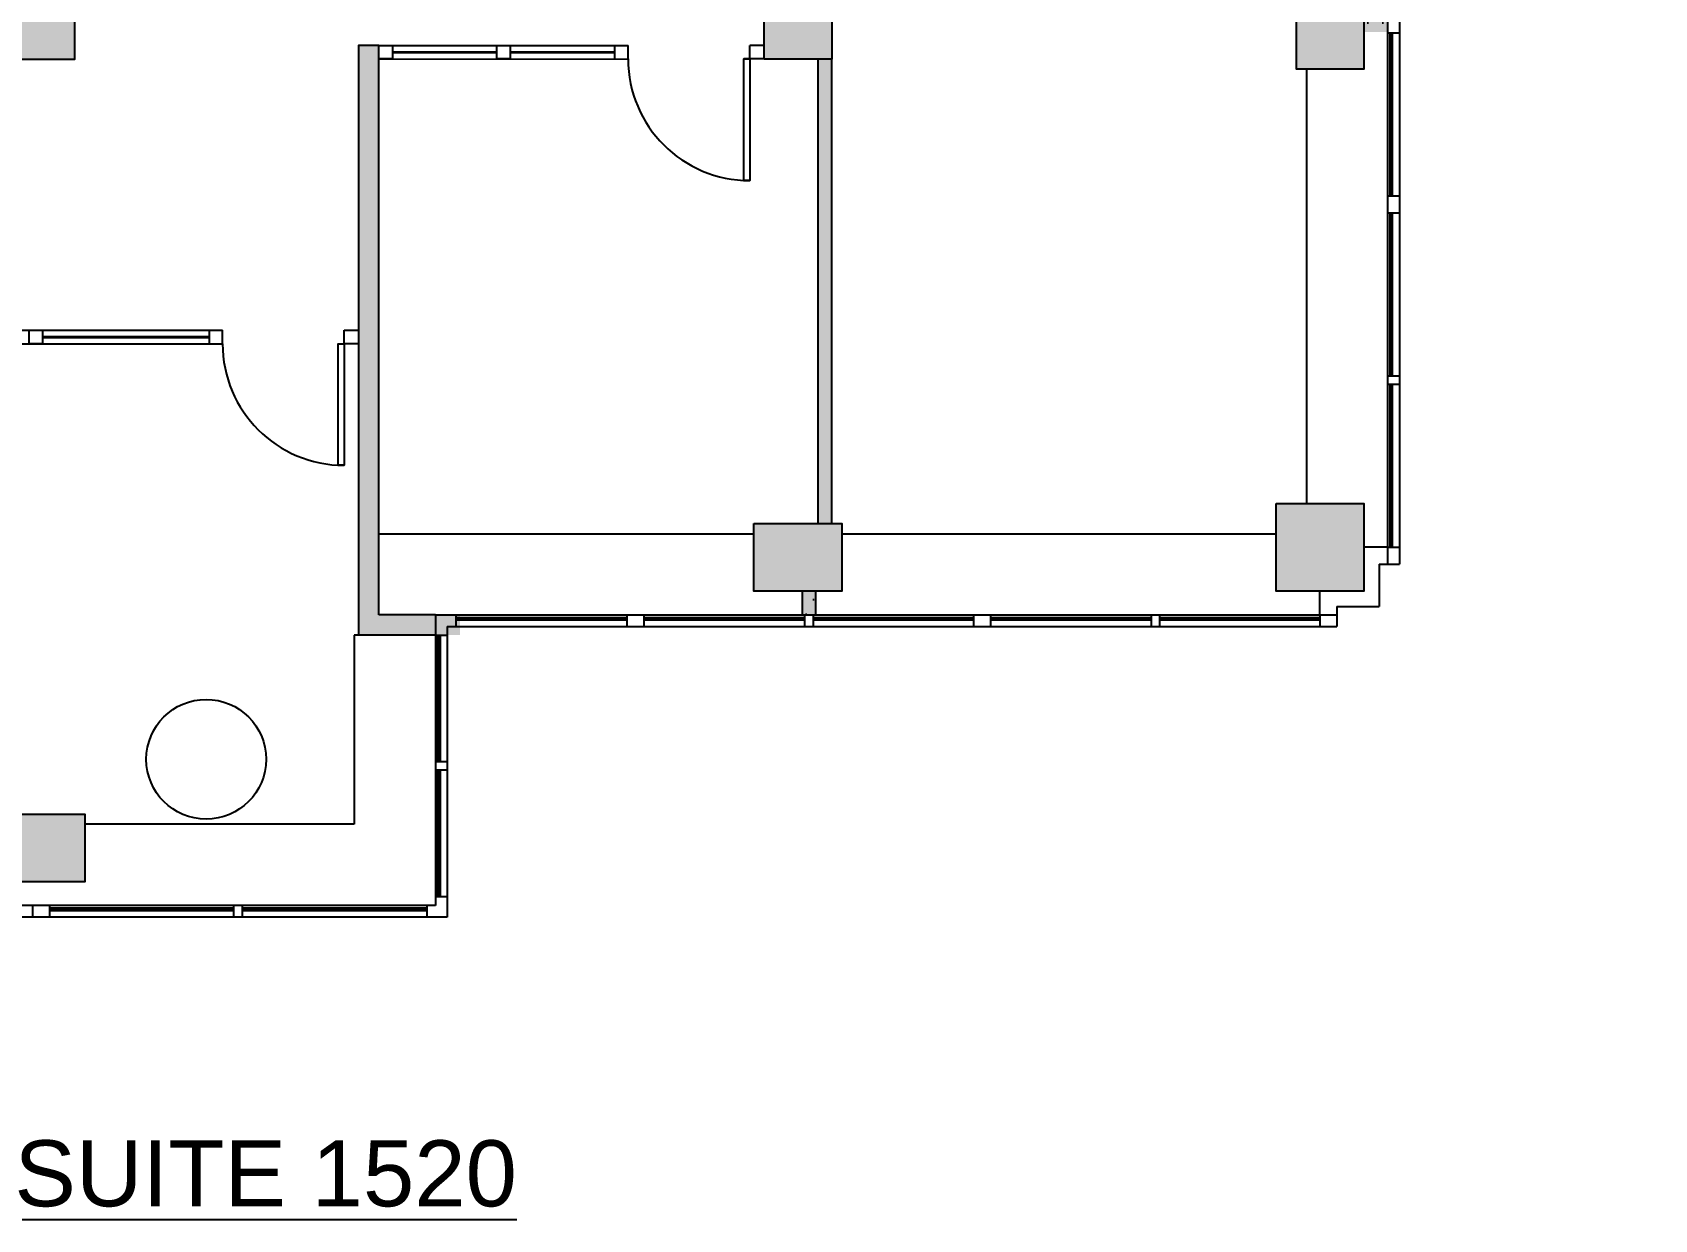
# Model space of a CAD drawing. Header units: inches. Extents: x 0 to 8116, y 4 to 1630.
# Drawn here: x 7590.9 to 8070.9, y 10.4 to 361.8 of the extents above; entities that cross this region are included whole.
import ezdxf

# ---------------------------------------------------------------- set-up
doc = ezdxf.new("R2010")
doc.units = ezdxf.units.IN
doc.header["$MEASUREMENT"] = 0
doc.layers.add('0-BACKGROUND', color=7, linetype='Continuous')
doc.layers.add('CM4800', color=7, linetype='Continuous')
doc.styles.add('ARCH-STYLE', font='arial.ttf')

# ---------------------------------------------------------------- blocks, each defined once
blk = doc.blocks.new('CM4830NA36SQ')
blk.add_circle((0.45, 0.45), 0.45)
blk = doc.blocks.new('1520_block')
at = {"layer": '0-BACKGROUND'}
h = blk.add_hatch(color=253, dxfattribs=at)
h.paths.add_polyline_path([(1107.5, 36.5), (1081.5, 36.5), (1081.5, 10.5), (1107.5, 10.5)])
h.paths.add_polyline_path([(927, 30.5), (927, 10.5), (953, 10.5), (953, 30.5)])
h.paths.add_polyline_path([(1107.5, 191), (1087.5, 191), (1087.5, 165), (1107.5, 165)])
h.paths.add_polyline_path([(1193.5, 410), (1173.5, 410), (1173.5, 384), (1193.5, 384)])
h.paths.add_polyline_path([(1173.5, 603), (1193.5, 603), (1193.5, 629), (1173.5, 629)])
h = blk.add_hatch(color=253, dxfattribs=at)
h.paths.add_polyline_path([(726, 168), (726, 188), (706, 188), (706, 168)])
h.paths.add_polyline_path([(950, 188), (930, 188), (930, 168), (950, 168)])
h.paths.add_polyline_path([(956, 413), (924, 413), (924, 381), (956, 381)])
h.paths.add_polyline_path([(706, 407), (706, 387), (726, 387), (726, 407)])
h.paths.add_polyline_path([(472.5, 407), (472.5, 387), (492.5, 387), (492.5, 407)])
h.paths.add_polyline_path([(220, 380), (252, 380), (252, 414), (220, 414)])
at = {"layer": '0-BACKGROUND', "true_color": 0xbfbfbf}
h = blk.add_hatch(color=9, dxfattribs=at)
h.dxf.hatch_style = 1
h.paths.add_polyline_path([(1114.5, 180), (1107.5, 180), (1107.5, 176), (1114.5, 176)])
h.paths.add_polyline_path([(945.25, 10.5), (941.25, 10.5), (941.25, 3.5), (945.25, 3.5)])
h = blk.add_hatch(dxfattribs=at)
h.set_pattern_fill('DOTS', color=9, scale=70)
h.set_pattern_definition([(0, (-25937.6947, -545.4014), (2.1875, 4.375), [0, -4.375])])
h.paths.add_polyline_path([(945.25, 10.5), (941.25, 10.5), (941.25, 3.5), (945.25, 3.5)])
h.paths.add_polyline_path([(1114.5, 180), (1107.5, 180), (1107.5, 176), (1114.5, 176)])
at = {"layer": '0-BACKGROUND'}
h = blk.add_hatch(color=253, dxfattribs=at)
h.paths.add_polyline_path([(815.999, 172.01), (809.999, 172.01), (810, -2.5), (840, -2.5), (840, 3.5), (816, 3.5)])
h.paths.add_polyline_path([(365.75, 172), (361.75, 172), (361.75, 3.5), (365.75, 3.5)])
h.paths.add_polyline_path([(251, 168), (247, 168), (247, 30.5), (251, 30.5)])
blk.add_hatch(color=253, dxfattribs=at).paths.add_polyline_path([(950, 168), (946, 168), (946, 30.5), (950, 30.5)])
h = blk.add_hatch(color=253, dxfattribs=at)
h.paths.add_polyline_path([(6, 30.497), (6, 10.497), (26, 10.497), (26, 30.497)])
h.paths.add_polyline_path([(262, 10.5), (262, 30.5), (236, 30.5), (236, 10.5)])
h.paths.add_polyline_path([(469.5, -55.5), (469.5, -75.5), (495.5, -75.5), (495.5, -55.5)])
h.paths.add_polyline_path([(729, -75.5), (729, -55.5), (703, -55.5), (703, -75.5)])
at = {"layer": '0-BACKGROUND', "color": 2}
for p, q in [((1114.5, 294.5), (1114.5, 23.5)), ((1118, 291), (1118, 18.5)), ((1114.5, 175.75), (1118, 175.75)), ((1115.25, 127.5), (1115.25, 175.75)), ((1115.5, 127.5), (1115.5, 175.75)), ((1115.75, 127.5), (1115.75, 175.75)), ((1116, 127.5), (1116, 175.75)), ((816, 168.007), (889.766, 168.031)), ((820, 172.008), (889.766, 172.031)), ((820, 170.156), (850.883, 170.156)), ((820, 169.882), (850.883, 169.926)), ((854.883, 170.156), (885.766, 170.156)), ((854.883, 169.906), (885.766, 169.906)), ((885.766, 172.031), (885.766, 168.031)), ((889.766, 168.031), (889.766, 172.031)), ((930, 168.031), (924.016, 168.031)), ((930, 172.031), (925.766, 172.031)), ((925.766, 168.031), (925.766, 172.031)), ((1090.5, 165), (1090.5, 36.5)), ((1114.5, 127.5), (1118, 127.5)), ((1114.5, 122.5), (1118, 122.5)), ((1115.25, 74.25), (1115.25, 122.5)), ((1115.5, 74.25), (1115.5, 122.5)), ((1115.75, 74.25), (1115.75, 122.5)), ((1116, 74.25), (1116, 122.5)), ((652, 87.723), (769.766, 87.75)), ((765.766, 87.75), (765.766, 83.75)), ((769.766, 83.75), (769.766, 87.75)), ((652, 83.721), (769.766, 83.75)), ((716.508, 85.875), (729.6, 85.875)), ((716.508, 85.625), (729.6, 85.625)), ((729.6, 85.875), (765.766, 85.875)), ((729.6, 85.625), (765.766, 85.625)), ((1114.5, 74.25), (1118, 74.25)), ((1114.5, 71.75), (1118, 71.75)), ((1115.25, 23.5), (1115.25, 71.75)), ((1115.5, 23.5), (1115.5, 71.75)), ((1115.75, 23.5), (1115.75, 71.75)), ((1116, 23.5), (1116, 71.75)), ((816, 27.5), (927, 27.5)), ((953, 27.5), (1081.5, 27.5)), ((1114.5, 23.5), (1118, 23.5)), ((1114.5, 18.5), (1118, 18.5)), ((832.75, 3.5), (832.75, -82.5)), ((832.75, 3.5), (1094.5, 3.5)), ((836.25, 0), (836.25, -86)), ((836.25, 0), (1099.5, 0)), ((838.75, 3.5), (838.75, 0)), ((838.75, 2.75), (889.5, 2.75)), ((838.75, 2.5), (889.5, 2.5)), ((838.75, 2.25), (889.5, 2.25)), ((838.75, 2), (889.5, 2)), ((889.5, 0), (889.5, 3.5)), ((894.5, 0), (894.5, 3.5)), ((894.5, 2.75), (942, 2.75)), ((894.5, 2.5), (942, 2.5)), ((894.5, 2.25), (942, 2.25)), ((894.5, 2), (942, 2)), ((942, 3.5), (942, 0)), ((944.5, 3.5), (944.5, 0)), ((944.5, 2.75), (992, 2.75)), ((944.5, 2.5), (992, 2.5)), ((944.5, 2.25), (992, 2.25)), ((944.5, 2), (992, 2)), ((992, 3.5), (992, 0)), ((997, 3.5), (997, 0)), ((997, 2.75), (1044.5, 2.75)), ((997, 2.5), (1044.5, 2.5)), ((997, 2.25), (1044.5, 2.25)), ((997, 2), (1044.5, 2)), ((1044.5, 3.5), (1044.5, 0)), ((1047, 3.5), (1047, 0)), ((1047, 2.75), (1094.5, 2.75)), ((1047, 2.5), (1094.5, 2.5)), ((1047, 2.25), (1094.5, 2.25)), ((1047, 2), (1094.5, 2)), ((1094.5, 3.5), (1094.5, 0)), ((1099.5, 3.5), (1099.5, 0)), ((808.75, -2.5), (808.75, -58.5)), ((832.75, -2.5), (836.25, -2.5)), ((833.5, -40), (833.5, -2.5)), ((833.75, -40), (833.75, -2.5)), ((834, -40), (834, -2.5)), ((834.25, -40), (834.25, -2.5)), ((836.25, -40), (832.75, -40)), ((836.25, -42.5), (832.75, -42.5)), ((833.5, -80), (833.5, -42.5)), ((833.75, -80), (833.75, -42.5)), ((834, -80), (834, -42.5)), ((834.25, -80), (834.25, -42.5)), ((808.75, -58.5), (729, -58.5)), ((836.25, -80), (832.75, -80)), ((836.25, -86), (362.25, -86)), ((832.75, -82.5), (365.75, -82.5)), ((713.5, -82.5), (713.5, -86)), ((718.5, -82.5), (718.5, -86)), ((718.5, -83.25), (773.125, -83.25)), ((718.5, -83.5), (773.125, -83.5)), ((718.5, -83.75), (773.125, -83.75)), ((718.5, -84), (773.125, -84)), ((773.125, -86), (773.125, -82.5)), ((775.625, -86), (775.625, -82.5)), ((775.625, -83.25), (830.25, -83.25)), ((775.625, -83.5), (830.25, -83.5)), ((775.625, -83.75), (830.25, -83.75)), ((775.625, -84), (830.25, -84)), ((830.25, -82.5), (830.25, -86))]:
    blk.add_line(p, q, dxfattribs=at)
at = {"layer": '0-BACKGROUND'}
for p, q in [((946, 30.5), (946, 168)), ((950, 30.5), (950, 168)), ((1114.5, 23.5), (1107.5, 23.5)), ((1114.5, 23.5), (1114.5, 18.5)), ((1112, 18.5), (1114.5, 18.5)), ((1112, 18.5), (1112, 6)), ((941.25, 10.5), (941.25, 3.5)), ((945.25, 10.5), (945.25, 3.5)), ((1094.5, 3.5), (1094.5, 10.5)), ((1099.5, 6), (1099.5, 3.5)), ((1099.5, 6), (1112, 6)), ((832.75, 3.5), (816, 3.5)), ((1094.5, 3.5), (1099.5, 3.5)), ((832.75, -2.5), (808.75, -2.5))]:
    blk.add_line(p, q, dxfattribs=at)
for points in [[(726, 188), (706, 188), (706, 168), (726, 168)], [(930, 168), (930, 188), (950, 188), (950, 168)], [(1087.5, 191), (1107.5, 191), (1107.5, 165), (1087.5, 165)], [(816, 172.008), (820, 172.008), (820, 168.023), (816, 168.023)], [(850.883, 172.004), (854.883, 172.004), (854.883, 168.019), (850.883, 168.019)], [(924.016, 132.031), (924.016, 168.031), (925.766, 168.031), (925.766, 132.031)], [(712.508, 87.737), (716.508, 87.737), (716.508, 83.737), (712.508, 83.737)], [(805.766, 87.75), (810, 87.75), (810, 83.75), (805.766, 83.75)], [(804.016, 47.75), (804.016, 83.75), (805.766, 83.75), (805.766, 47.75)], [(1081.5, 36.5), (1107.5, 36.5), (1107.5, 10.5), (1081.5, 10.5)], [(927, 30.5), (953, 30.5), (953, 10.5), (927, 10.5)], [(703, -55.5), (729, -55.5), (729, -75.5), (703, -75.5)]]:
    blk.add_lwpolyline(points, close=True, dxfattribs=at)
blk.add_lwpolyline([(816, 3.5), (816, 172.008), (810, 172.008), (810, -2.5)], dxfattribs=at)
for centre in [(925.766, 168.031), (805.766, 83.75)]:
    blk.add_arc(centre, 36, 180, 270, dxfattribs=at)
at = {"layer": 'CM4800', "xscale": 39.37007874015748, "yscale": 39.37007874015748, "zscale": 39.37007874015748, "rotation": 180}
blk.add_blockref('CM4830NA36SQ', (782.63, -21.538), dxfattribs=at)
at = {"layer": '0-BACKGROUND', "insert": (782.509, -161.941), "char_height": 19.5438, "width": 273.206, "attachment_point": 5, "style": 'ARCH-STYLE'}
blk.add_mtext('{\\LSUITE 1520}', dxfattribs=at)

msp = doc.modelspace()

# ---------------------------------------------------------------- block references
msp.add_blockref('1520_block', (6877.388, 185.904))

doc.saveas('drawing.dxf')
